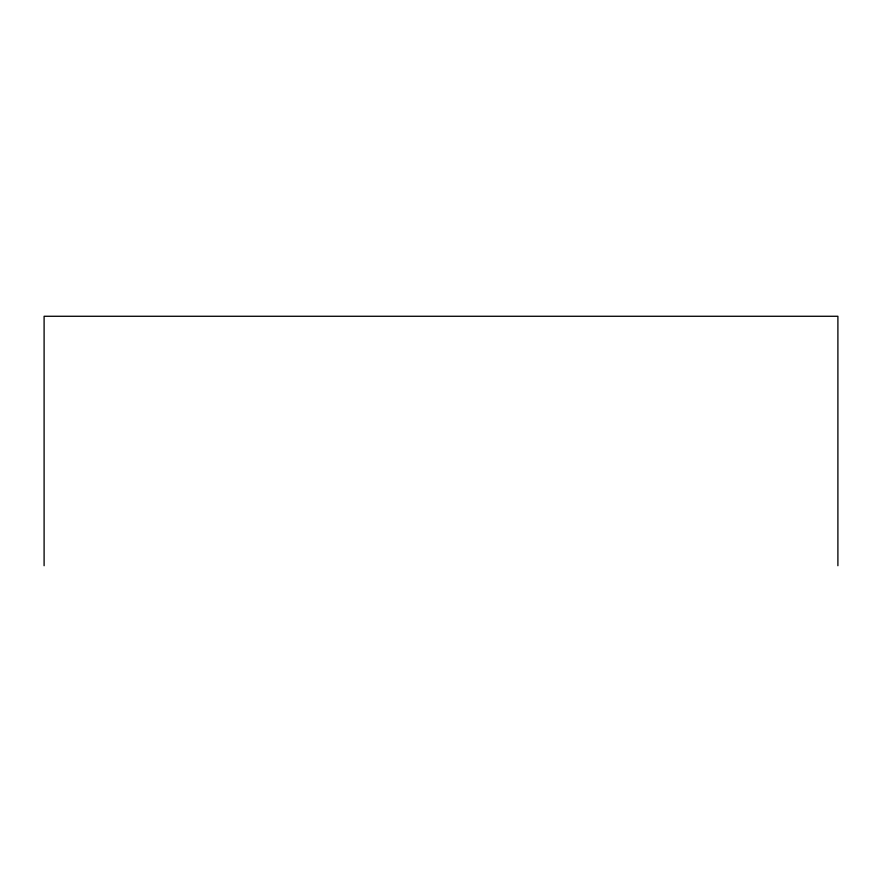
<?xml version="1.0" encoding="UTF-8"?>
<svg xmlns="http://www.w3.org/2000/svg" width="882" height="882" viewBox="0 0 882 882"><rect width="100%" height="100%" fill="white"/><g stroke="black" fill="none" stroke-linecap="round" stroke-linejoin="round"><path stroke-width="1.32" d="M837.9 565.726L837.9 316.274L44.1 316.274L44.1 565.726"/></g></svg>
